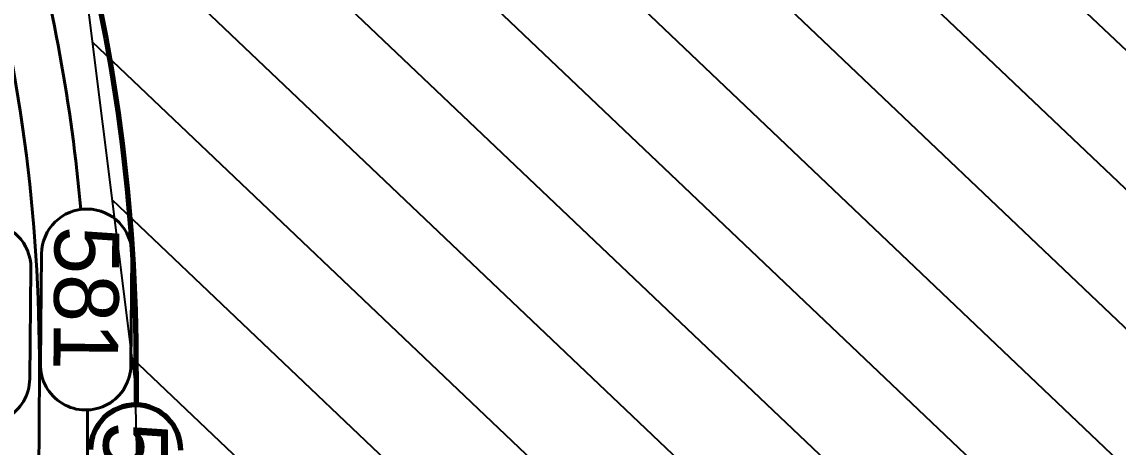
# Model space of a CAD drawing. Header units: inches. Extents: x -5337 to 1057, y 15227 to 19227.
# Drawn here: x -1825.5 to -1757.6, y 18883.2 to 18909.6 of the extents above; entities that cross this region are included whole.
import ezdxf
from ezdxf.enums import TextEntityAlignment as Align

# ---------------------------------------------------------------- set-up
doc = ezdxf.new("R2010")
doc.units = ezdxf.units.IN
doc.header["$LTSCALE"] = 150
doc.header["$MEASUREMENT"] = 0
doc.layers.add('COMT-MIN', color=84, linetype='Continuous')
doc.layers.add('CONT-MJR', color=84, linetype='Continuous')
doc.styles.add('Style-ENGINEERING', font='ENGINEERING.shx')

msp = doc.modelspace()

# ---------------------------------------------------------------- linework, layer by layer
at = {"color": 5}
for p, q in [((-1820.594, 18950.928), (-1716.548, 18851.992)), ((-1811.454, 18950.862), (-1705.772, 18850.369)), ((-1802.314, 18950.795), (-1694.869, 18848.626)), ((-1825.392, 18946.866), (-1727.324, 18853.614)), ((-1825.169, 18938.03), (-1738.1, 18855.237)), ((-1824.918, 18929.167), (-1748.876, 18856.859)), ((-1822.493, 18918.236), (-1759.495, 18858.331)), ((-1822.247, 18917.127), (-1818.499, 18887.243)), ((-1821.143, 18908.328), (-1768.682, 18858.443)), ((-1819.915, 18898.536), (-1777.869, 18858.554)), ((-1818.687, 18888.743), (-1787.056, 18858.666)), ((-1818.499, 18887.243), (-1817.853, 18861.579))]:
    msp.add_line(p, q, dxfattribs=at)
at = {"layer": 'COMT-MIN', "color": 5, "linetype": 'Continuous', "lineweight": 40}
for p, q in [((-1824.345, 18888.361), (-1824.277, 18895.19)), ((-1824.277, 18895.19), (-1824.277, 18895.19)), ((-1824.277, 18895.19), (-1824.277, 18895.19)), ((-1818.678, 18895.135), (-1818.746, 18888.277)), ((-1818.677, 18895.134), (-1818.678, 18895.135)), ((-1818.678, 18895.134), (-1818.678, 18895.134)), ((-1818.678, 18895.134), (-1818.677, 18895.134)), ((-1824.941, 18894.298), (-1825.01, 18887.44)), ((-1824.941, 18894.298), (-1824.941, 18894.298)), ((-1824.941, 18894.298), (-1824.941, 18894.298)), ((-1824.941, 18894.298), (-1824.941, 18894.298)), ((-1824.417, 18887.921), (-1824.47, 18875.14)), ((-1824.417, 18887.921), (-1824.417, 18887.921)), ((-1818.746, 18888.277), (-1818.746, 18888.277)), ((-1818.746, 18888.277), (-1818.746, 18888.277)), ((-1825.01, 18887.44), (-1825.009, 18887.44)), ((-1825.009, 18887.44), (-1825.01, 18887.44)), ((-1821.427, 18885.507), (-1821.548, 18856.068))]:
    msp.add_line(p, q, dxfattribs=at)
for centre, radius, start, end in [((-1928.416, 18888.349), 107, 5.14131, 15.50442), ((-1928.416, 18888.349), 104, 359.76389, 15.50442), ((-1821.477, 18895.162), 2.8, 359.42809, 179.42809), ((-1827.741, 18894.326), 2.8, 359.42809, 179.42809), ((-1821.546, 18888.305), 2.8, 178.8584, 359.42809), ((-1827.809, 18887.468), 2.8, 178.8584, 359.42809)]:
    msp.add_arc(centre, radius, start, end, dxfattribs=at)
at = {"layer": 'CONT-MJR', "color": 5, "linetype": 'Continuous', "lineweight": 70}
for q in [(-1818.426, 18885.817), (-1818.417, 18887.896)]:
    msp.add_line((-1818.417, 18887.896), q, dxfattribs=at)
for centre, radius, start, end in [((-1928.416, 18888.349), 110, 359.76389, 15.50442), ((-1818.454, 18883.017), 2.8, 359.42809, 179.42809)]:
    msp.add_arc(centre, radius, start, end, dxfattribs=at)

# ---------------------------------------------------------------- texts
at = {"layer": 'COMT-MIN', "color": 5, "linetype": 'Continuous', "lineweight": 40, "style": 'Style-ENGINEERING'}
msp.add_text('581', height=4, rotation=269.42809, dxfattribs=at).set_placement((-1819.46, 18896.88), align=Align.TOP_LEFT)
at = {"layer": 'CONT-MJR', "color": 5, "linetype": 'Continuous', "lineweight": 70, "style": 'Style-ENGINEERING'}
msp.add_text('580', height=4, rotation=269.42809, dxfattribs=at).set_placement((-1816.437, 18884.735), align=Align.TOP_LEFT)

doc.saveas('drawing.dxf')
